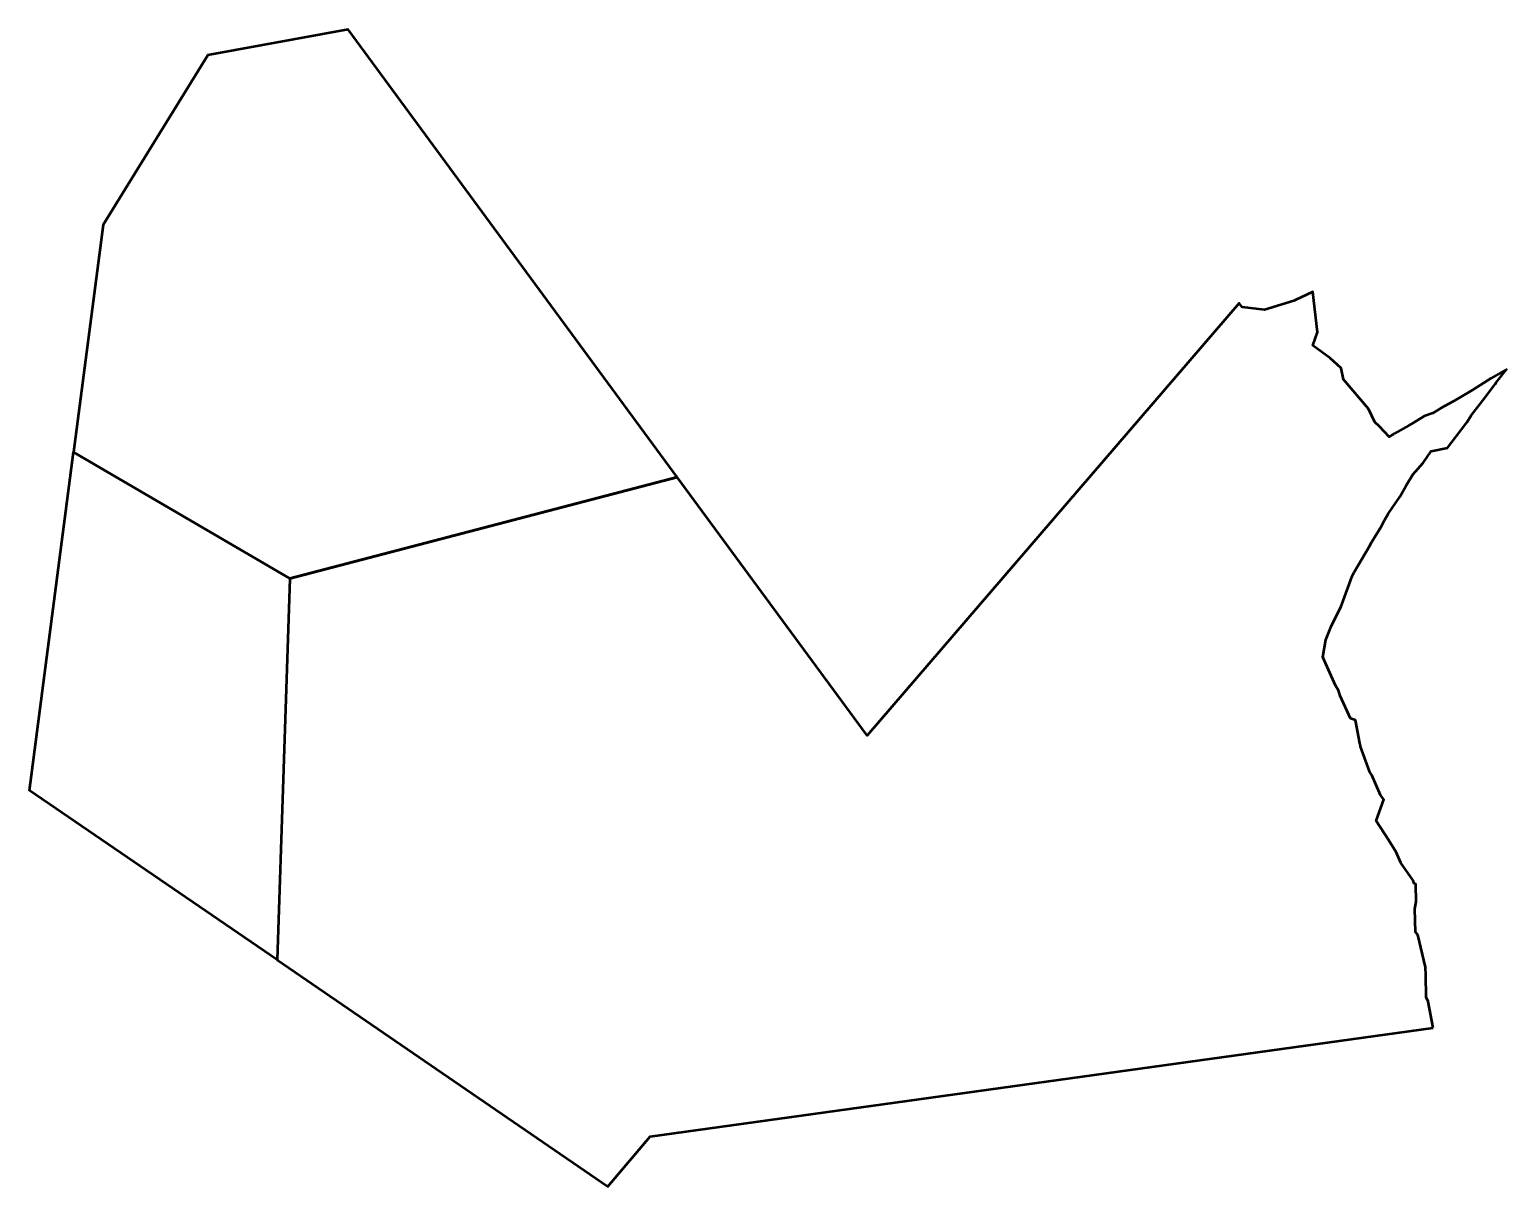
# Model space of a CAD drawing. Header units: metres. Extents: x 807500 to 807644, y 9157442 to 9157555.
import ezdxf

# ---------------------------------------------------------------- set-up
doc = ezdxf.new("R2010")
doc.units = ezdxf.units.M
doc.header["$MEASUREMENT"] = 0
doc.layers.add('2892-21020', color=1, linetype='Continuous')

msp = doc.modelspace()

# ---------------------------------------------------------------- linework, layer by layer
at = {"layer": '2892-21020', "color": 1, "lineweight": 53, "true_color": 0xff0000}
msp.add_lwpolyline([(807525.64, 9157501.44), (807563.45, 9157511.31), (807531.34, 9157555.01), (807517.66, 9157552.52), (807507.44, 9157535.94), (807504.56, 9157513.77)], close=True, dxfattribs=at)
at = {"layer": '2892-21020', "color": 254, "lineweight": 53, "true_color": 0xcccccc}
msp.add_lwpolyline([(807637.18, 9157457.56), (807636.69, 9157460.14), (807636.5, 9157460.57), (807636.47, 9157462.7), (807636.45, 9157463.5), (807635.69, 9157466.64), (807635.48, 9157466.91), (807635.4, 9157469.19), (807635.53, 9157469.87), (807635.5, 9157471.58), (807635.33, 9157471.66), (807635.25, 9157471.95), (807634.02, 9157473.67), (807633.59, 9157474.71), (807632.82, 9157475.92), (807631.62, 9157477.79), (807632.38, 9157479.85), (807632.05, 9157480.27), (807631.2, 9157482.23), (807631.02, 9157482.52), (807630.1, 9157485.03), (807630.1, 9157485.1), (807630.05, 9157485.35), (807629.6, 9157487.59), (807629.13, 9157487.76), (807628.13, 9157489.96), (807627.96, 9157490.48), (807627.65, 9157490.98), (807626.42, 9157493.75), (807626.71, 9157495.45), (807627.24, 9157496.74), (807628.21, 9157498.74), (807628.27, 9157498.88), (807629.29, 9157501.67), (807629.37, 9157501.85), (807629.48, 9157502.06), (807630.98, 9157504.57), (807631.2, 9157505), (807632.14, 9157506.54), (807632.45, 9157507.11), (807632.8, 9157507.74), (807633.94, 9157509.41), (807634.56, 9157510.51), (807635.21, 9157511.57), (807636.22, 9157512.71), (807636.99, 9157513.87), (807638.6, 9157514.18), (807639.43, 9157515.3), (807640.49, 9157516.66), (807640.89, 9157517.34), (807642.04, 9157518.79), (807643.24, 9157520.38), (807643.35, 9157520.57), (807644.34, 9157521.83), (807642.86, 9157520.97), (807641.06, 9157519.83), (807639.85, 9157519.12), (807639.07, 9157518.67), (807638.01, 9157518.07), (807637.15, 9157517.58), (807636.31, 9157517.28), (807635.2, 9157516.59), (807634.8, 9157516.36), (807633.42, 9157515.57), (807633.32, 9157515.51), (807632.9, 9157515.26), (807631.91, 9157516.31), (807631.51, 9157516.69), (807630.87, 9157517.99), (807628.45, 9157520.85), (807628.21, 9157521.95), (807627.15, 9157522.92), (807625.46, 9157524.17), (807625.9, 9157525.47), (807625.46, 9157529.42), (807623.73, 9157528.59), (807623.61, 9157528.54), (807620.73, 9157527.65), (807618.56, 9157527.92), (807618.26, 9157528.29), (807581.98, 9157486.1), (807563.45, 9157511.31), (807525.64, 9157501.44), (807524.41, 9157464.2), (807556.67, 9157442.09), (807560.79, 9157446.96)], close=True, dxfattribs=at)
at = {"layer": '2892-21020', "color": 3, "lineweight": 53, "true_color": 0x00ff00}
msp.add_lwpolyline([(807524.41, 9157464.2), (807500.26, 9157480.75), (807504.56, 9157513.77), (807525.64, 9157501.44)], close=True, dxfattribs=at)

doc.saveas('drawing.dxf')
